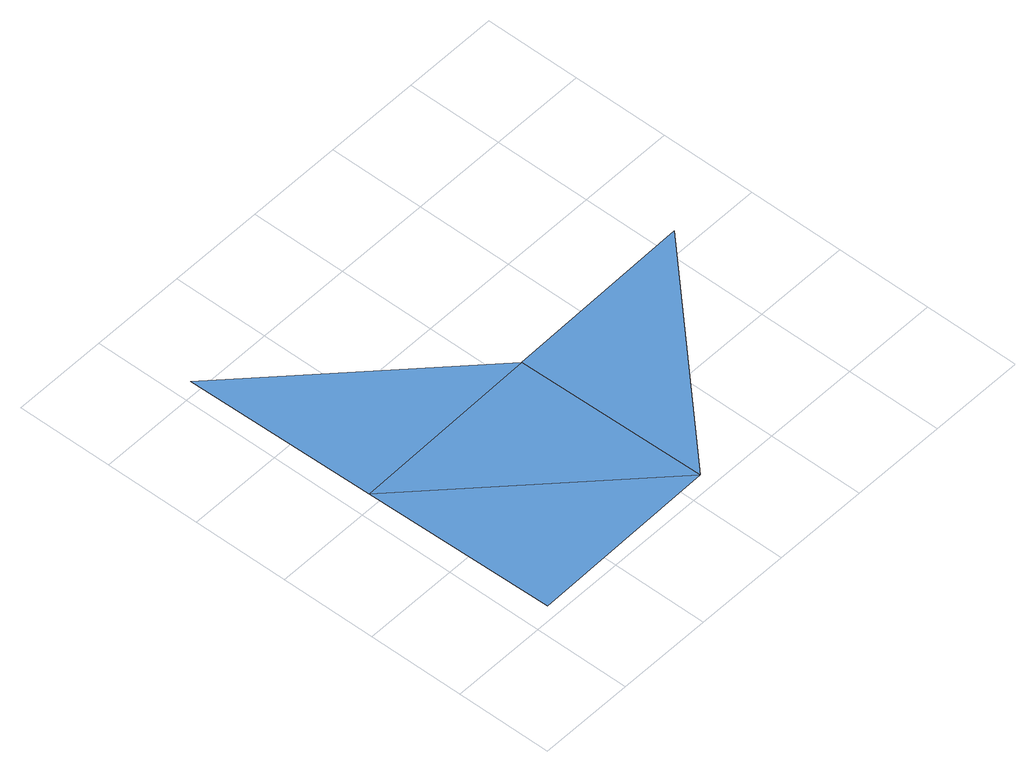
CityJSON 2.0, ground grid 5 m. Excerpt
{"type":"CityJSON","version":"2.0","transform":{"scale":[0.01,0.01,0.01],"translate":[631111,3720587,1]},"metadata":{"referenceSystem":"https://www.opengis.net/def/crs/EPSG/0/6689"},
"CityObjects":{
"waterbody1":{"type":"WaterBody","attributes":{"name":"福岡県津波浸水想定図","class":"1140","function":"2","WaterBodyTsunamiRiskAttribute.description":"1","WaterBodyTsunamiRiskAttribute.rank":"1"},"geometry":[{"type":"MultiSurface","lod":"1","boundaries":[[[0,1,2]],[[0,3,4]],[[2,3,0]],[[5,3,2]]]}]}
},
"vertices":[
[112,1058,81],[132,59,79],[1131,78,79],[1112,1078,81],[93,2058,81],[2111,1097,85]
]}
